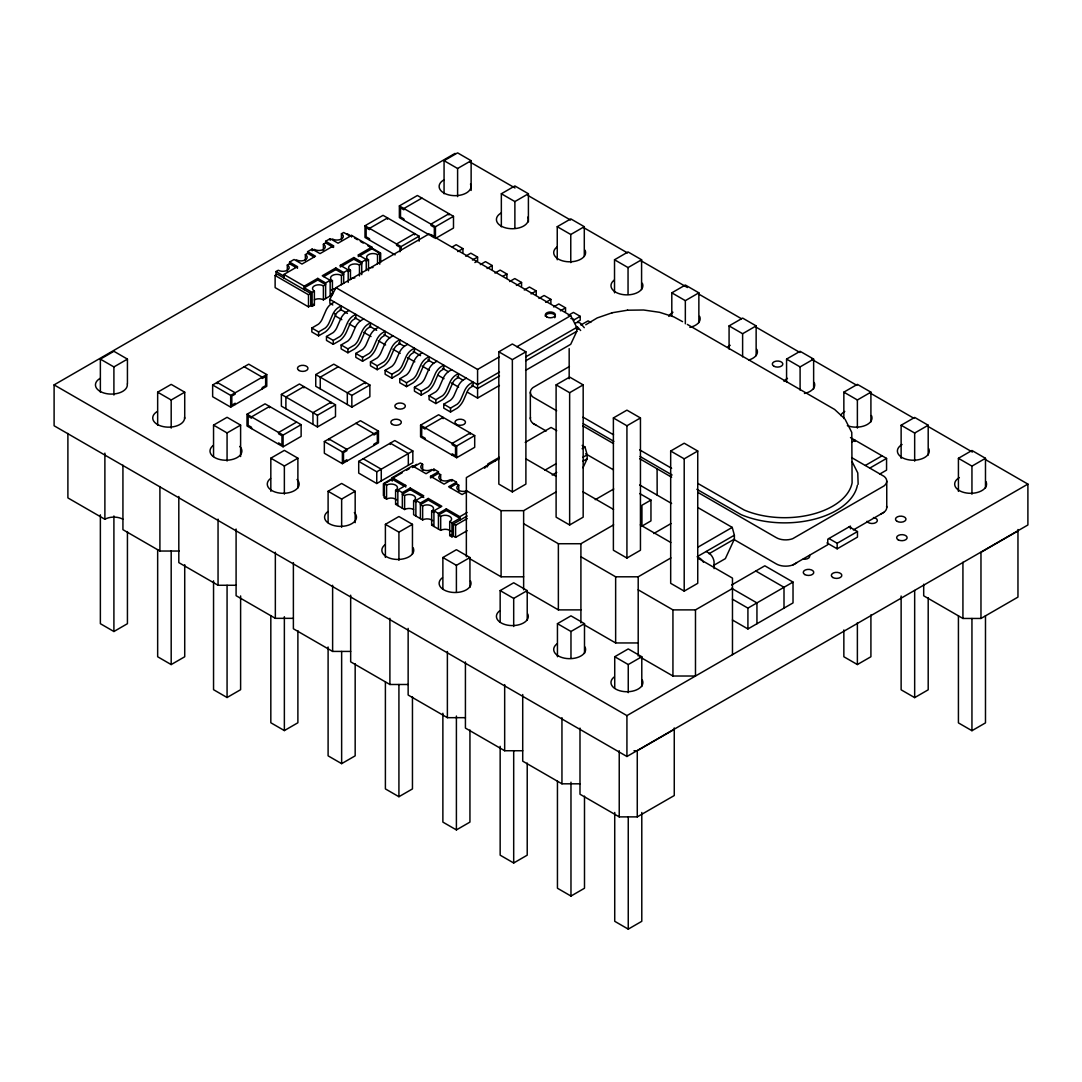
<?xml version="1.0" encoding="UTF-8"?>
<svg xmlns="http://www.w3.org/2000/svg" width="1082" height="1082" viewBox="0 0 1082 1082"><rect width="100%" height="100%" fill="white"/><g stroke="black" fill="none" stroke-linecap="round" stroke-linejoin="round"><path stroke-width="1.5" d="M486.981 467.086L487.833 463.962L499.343 457.321M582.995 467.762L587.161 458.754L587.161 454.846L585.01 447.028L582.184 445.405M698.296 507.81L732.23 527.394L734.38 535.211L734.38 539.107L725.359 558.637L713.795 565.318M332.796 304.989L329.861 303.298L329.861 299.389L335.975 287.677L429.094 233.915L570.701 315.673L576.814 327.386L576.814 331.295L570.701 344.319L525.595 370.355M585.741 324.789L597.223 317.919L612.236 312.739M985.526 459.634L1027.9 484.1L1027.9 524.986L626.924 756.494L54.1 425.767L54.1 384.881L455.076 153.387M100.369 392.184L100.369 359.116L113.908 351.298L127.433 359.116L127.433 383.921M444.066 193.759L444.066 160.691L457.605 152.873L471.13 160.691L471.13 190.446M296.143 267.525L289.57 263.738L289.57 262.087L294.074 259.491L301.973 264.049L315.498 256.231L307.613 251.673L307.613 253.323L314.186 257.11M307.613 251.673L312.116 249.063L320.015 253.621L333.54 245.817L333.54 247.453L325.655 242.895L323.396 244.207L323.396 250.415M325.655 242.895L325.655 241.259L330.159 238.662L338.057 243.207L351.582 235.403L371.883 247.115L371.883 248.765L359.697 255.785M276.032 274.652L276.032 271.541L278.29 270.243A6.384 3.679 0 0 0 287.312 270.243A6.384 3.679 0 0 0 287.312 265.036L289.57 263.738M305.354 260.83L305.354 254.622L307.613 253.323M341.439 240.001L341.439 233.78L343.684 232.481L350.27 236.282M100.369 359.116L113.908 366.933L127.433 359.116M444.066 160.691L457.605 168.494L471.13 160.691M275.126 275.504L277.384 274.206L310.764 293.465L310.764 305.584L308.505 306.882L275.126 287.609L275.126 275.504L308.505 294.777L310.764 293.465M395.146 254.879L364.999 237.472L364.999 225.746L383.042 215.332L419.126 236.174L419.126 241.191M399.366 205.905L417.409 195.49L453.493 216.319L453.493 228.045L435.451 238.459L435.451 226.747L399.366 205.905L399.366 217.631L429.527 235.037M283.93 277.979L283.93 274.463L297.455 266.645L297.455 268.295M421.926 198.101L403.884 208.515L403.884 209.813L400.502 207.866L400.502 216.982L403.884 218.929L403.884 220.228M283.93 274.463L304.218 286.175L317.756 278.372L325.641 282.929L330.159 280.319L330.159 295.941M348.201 282.416L348.201 269.905L343.684 272.515L335.799 267.957L322.26 275.761L330.159 280.319M359.467 275.924L359.467 265.036L361.74 263.724L353.841 259.18L340.316 266.983L340.316 265.347L353.841 257.53L361.74 262.087L366.243 259.491L366.243 270.446M358.345 256.569L358.345 254.933L371.883 247.115M317.756 280.008L304.218 287.826L312.116 292.383L314.375 291.072A6.384 3.679 0 0 1 314.375 285.864A6.384 3.679 0 0 1 323.396 285.864L325.641 284.566L317.756 280.008L317.756 278.372M323.613 276.627L335.799 269.594L343.684 274.152L341.439 275.45A6.384 3.679 0 0 0 332.417 275.45A6.384 3.679 0 0 0 332.417 280.657L332.417 294.642L323.396 299.849A6.384 3.679 0 0 0 314.375 299.849M330.159 281.956L332.417 280.657M348.201 271.541L350.46 270.243L349.5 269.54A6.384 3.679 0 0 1 351.001 264.752A6.384 3.679 0 0 1 359.4 264.995L359.467 265.036M366.243 261.127L368.502 259.829A6.384 3.679 0 0 1 368.502 254.622A6.384 3.679 0 0 1 377.523 254.622L379.768 253.323L379.768 264.197M364.999 225.746L401.084 246.588L419.126 236.174M435.451 226.747L453.493 216.319M157.661 425.253L157.661 392.184L171.186 384.38L184.724 392.184L184.724 418.639M501.345 226.828L501.345 193.759L514.883 185.942L528.408 193.759L528.408 221.864M310.764 305.584L312.116 306.368L314.375 305.056L314.375 291.072M334.379 302L331.498 303.69A10.739 6.208 -60 0 0 326.169 310.061L322.111 319.366A9.035 5.221 -60 0 1 318.487 324.14L311.819 328.035L311.819 331.944L318.595 335.853L325.357 331.944A13.823 7.98 -60 0 0 331.944 323.248L335.379 315.308A5.951 3.435 -60 0 1 338.882 311.116L341.141 309.817L341.141 305.908L338.26 307.586A10.739 6.208 -60 0 0 332.931 313.969L328.874 323.275A9.035 5.221 -60 0 1 325.249 328.049L318.595 331.944L311.819 328.035M157.661 392.184L171.186 400.002L184.724 392.184M501.345 193.759L514.883 201.563L528.408 193.759M212.64 384.989L248.725 364.161L266.767 374.575L266.767 386.288L230.682 407.13L212.64 396.715L212.64 384.989L230.682 395.403L266.767 374.575M452.303 246.939L456.158 244.708L462.92 248.617L462.92 252.525M349.04 310.466L346.159 312.143A10.739 6.208 -60 0 0 340.83 318.527L336.773 327.832A9.035 5.221 -60 0 1 333.148 332.607L326.48 336.502L326.48 340.411L333.256 344.319L340.019 340.411A13.823 7.98 -60 0 0 346.605 331.714L350.041 323.761A5.951 3.435 -60 0 1 353.543 319.582L355.802 318.27L355.802 314.362L352.921 316.052A10.739 6.208 -60 0 0 347.593 322.436L343.535 331.728A9.035 5.221 -60 0 1 339.91 336.516L333.256 340.411L326.48 336.502M457.781 251.592L462.92 248.617M465.666 256.15L470.819 253.174L477.581 257.083L477.581 260.978L474.876 262.547M363.701 318.92L360.82 320.61A10.739 6.208 -60 0 0 355.478 326.994L351.42 336.286A9.035 5.221 -60 0 1 347.809 341.073L341.141 344.969L341.141 348.877L347.904 352.773L354.68 348.877A13.823 7.98 -60 0 0 361.266 340.181L364.702 332.228A5.951 3.435 -60 0 1 368.205 328.035L370.463 326.737L370.463 322.828L367.582 324.519A10.739 6.208 -60 0 0 362.254 330.903L358.196 340.194A9.035 5.221 -60 0 1 354.571 344.982L347.904 348.877L341.141 344.969M472.428 260.045L477.581 257.083M480.327 264.603L485.48 261.641L492.242 265.536L492.242 269.445M378.348 327.386L375.481 329.077A10.739 6.208 -60 0 0 370.139 335.461L366.081 344.752A9.035 5.221 -60 0 1 362.456 349.527L355.802 353.435L355.802 357.33L362.565 361.239L369.327 357.33A13.823 7.98 -60 0 0 375.927 348.634L379.363 340.695A5.951 3.435 -60 0 1 382.866 336.502L385.124 335.204L385.124 331.295L382.244 332.986A10.739 6.208 -60 0 0 376.901 339.356L372.844 348.661A9.035 5.221 -60 0 1 369.233 353.435L362.565 357.33L355.802 353.435M213.546 456.536L213.546 425.118L227.071 417.3L240.61 425.118L240.61 456.536M557.244 259.761L557.244 226.693L570.769 218.875L584.294 226.693L584.294 256.448M487.089 268.512L492.242 265.536M247.007 414.257L265.049 403.843L301.134 424.671L301.134 436.398L283.092 446.812L247.007 425.983L247.007 414.257L283.092 435.086L301.134 424.671M281.374 394.416L299.416 384.002L335.501 404.83L335.501 416.556L317.459 426.971L281.374 406.129L281.374 394.416L317.459 415.245L335.501 404.83M315.755 374.575L333.797 364.161L369.868 384.989L369.868 396.715L351.839 407.13L315.755 386.288L315.755 374.575L351.839 395.403L369.868 384.989M494.988 273.07L500.141 270.094L506.903 274.003L506.903 277.912M338.301 366.757L320.258 377.172L320.258 388.898M393.009 335.853L390.142 337.543A10.739 6.208 -60 0 0 384.8 343.914L380.742 353.219A9.035 5.221 -60 0 1 377.118 357.993L370.463 361.888L370.463 365.797L377.226 369.706L383.988 365.797A13.823 7.98 -60 0 0 390.575 357.101L394.024 349.161A5.951 3.435 -60 0 1 397.527 344.969L399.772 343.67L399.772 339.762L396.905 341.439A10.739 6.208 -60 0 0 391.562 347.822L387.505 357.128A9.035 5.221 -60 0 1 383.88 361.902L377.226 365.797L370.463 361.888M213.546 425.118L227.071 432.935L240.61 425.118M557.244 226.693L570.769 234.496L584.294 226.693M503.035 276.235L506.903 274.003M509.649 281.536L514.789 278.561L521.565 282.47L521.565 286.378M407.671 344.319L404.79 345.997A10.739 6.208 -60 0 0 399.461 352.38L395.403 361.686A9.035 5.221 -60 0 1 391.779 366.46L385.124 370.355L385.124 374.264L391.887 378.173L398.649 374.264A13.823 7.98 -60 0 0 405.236 365.567L408.671 357.615A5.951 3.435 -60 0 1 412.188 353.435L414.433 352.123L414.433 348.215L411.566 349.905A10.739 6.208 -60 0 0 406.223 356.289L402.166 365.581A9.035 5.221 -60 0 1 398.541 370.369L391.887 374.264L385.124 370.355M516.412 285.445L521.565 282.47M524.297 290.003L529.45 287.028L536.226 290.936L536.226 294.831M296.63 422.075L278.588 432.489L278.588 433.787L281.969 435.748L281.969 444.864L278.588 442.903L278.588 444.202M422.332 352.773L419.451 354.463A10.739 6.208 -60 0 0 414.122 360.847L410.064 370.139A9.035 5.221 -60 0 1 406.44 374.927L399.772 378.822L399.772 382.73L406.548 386.626L413.31 382.73A13.823 7.98 -60 0 0 419.897 374.034L423.333 366.081A5.951 3.435 -60 0 1 426.835 361.888L429.094 360.59L429.094 356.681L426.213 358.372A10.739 6.208 -60 0 0 420.884 364.756L416.827 374.047A9.035 5.221 -60 0 1 413.202 378.835L406.548 382.73L399.772 378.822M531.073 293.898L536.226 290.936M538.958 298.456L544.111 295.494L550.873 299.389L550.873 303.298M436.993 361.239L434.112 362.93A10.739 6.208 -60 0 0 428.783 369.314L424.726 378.605A9.035 5.221 -60 0 1 421.101 383.38L414.433 387.288L414.433 391.184L421.209 395.092L427.972 391.184A13.823 7.98 -60 0 0 434.558 382.487L437.994 374.548A5.951 3.435 -60 0 1 441.497 370.355L443.755 369.057L443.755 365.148L440.874 366.839A10.739 6.208 -60 0 0 435.546 373.209L431.488 382.514A9.035 5.221 -60 0 1 427.863 387.288L421.209 391.184L414.433 387.288M270.825 491.269L270.825 458.186L284.363 450.382L297.888 458.186L297.888 487.955M614.522 292.83L614.522 259.761L628.047 251.944L641.585 259.761L641.585 289.53M545.734 302.365L550.873 299.389M553.619 306.923L558.772 303.947L565.534 307.856L565.534 311.765M324.343 441.537L360.428 420.709L378.47 431.123L378.47 442.836L342.385 463.678L324.343 453.25L324.343 441.537L342.385 451.951L378.47 431.123M270.825 458.186L284.363 466.004L297.888 458.186M614.522 259.761L628.047 267.579L641.585 259.761M451.654 369.706L448.773 371.397A10.739 6.208 -60 0 0 443.431 377.767L439.373 387.072A9.035 5.221 -60 0 1 435.762 391.846L429.094 395.742L429.094 399.65L435.857 403.559L442.633 399.65A13.823 7.98 -60 0 0 449.219 390.954L452.655 383.014A5.951 3.435 -60 0 1 456.158 378.822L458.416 377.51L458.416 373.615L455.536 375.292A10.739 6.208 -60 0 0 450.207 381.675L446.149 390.981A9.035 5.221 -60 0 1 442.524 395.755L435.857 399.65L429.094 395.742M560.381 310.832L565.534 307.856M498.829 351.812L512.354 343.995L525.893 351.812L525.893 484.1L512.354 491.918L498.829 484.1L498.829 351.812L512.354 359.63L525.893 351.812M568.28 315.389L573.433 312.414L580.195 316.323L580.195 320.231L577.49 321.787M335.975 287.677L477.581 369.435L499.411 356.83M516.871 346.754L570.701 315.673M466.301 378.173L463.434 379.85A10.739 6.208 -60 0 0 458.092 386.233L454.034 395.539A9.035 5.221 -60 0 1 450.41 400.313L443.755 404.208L443.755 408.117L450.518 412.026L457.28 408.117A13.823 7.98 -60 0 0 463.88 399.42L467.316 391.468A5.951 3.435 -60 0 1 470.819 387.288L473.077 385.976L473.077 382.068L470.197 383.758A10.739 6.208 -60 0 0 464.854 390.142L460.797 399.434A9.035 5.221 -60 0 1 457.186 404.222L450.518 408.117L443.755 404.208M573.758 320.042L580.195 316.323M499.478 372.046L477.581 384.678L329.861 299.389M525.744 356.871L576.814 327.386M499.478 375.941L477.581 388.587L471.738 385.206M525.744 360.779L576.814 331.295M420.573 425.172L438.616 414.758L474.7 435.586L474.7 447.312L456.658 457.727L420.573 436.885L420.573 425.172L456.658 446L474.7 435.586M358.71 461.378L394.795 440.55L412.837 450.964L412.837 462.677L376.752 483.519L358.71 473.105L358.71 461.378L376.752 471.793L412.837 450.964M467.37 392.171L477.581 398.081L499.411 385.476M328.103 522.687L328.103 491.269L341.642 483.451L355.167 491.269L355.167 522.687M671.8 315.985L671.8 292.83L685.339 285.026L698.864 292.83L698.864 322.598M569.403 366.5L532.966 387.586A14.134 8.156 0 0 0 532.953 397.04L556.675 410.781M328.103 491.269L341.642 499.072L355.167 491.269M671.8 292.83L685.339 300.647L698.864 292.83M100.369 514.843L100.369 623.692L113.908 631.509L127.433 623.692L127.433 531.587M392.198 481.138L392.198 477.622L412.499 465.896L426.038 473.713L433.923 469.155L438.426 471.752L438.426 473.402L430.541 477.96L430.541 476.31L438.426 471.752M402.274 472.712L383.407 483.613L383.407 495.718M406.629 470.197L409.523 468.533M412.431 466.856L416.786 464.34M396.594 499.87A6.384 3.679 0 0 0 386.572 499.1L384.313 497.801L384.313 483.816L392.198 479.258L404.384 486.291M413.811 466.775L420.398 462.988L422.643 464.286L422.643 470.494M556.107 384.881L569.646 377.077L583.171 384.881L583.171 517.169L569.646 524.986L556.107 517.169L556.107 384.881L569.646 392.698L583.171 384.881M384.313 497.801L385.665 497.017M397.838 505.619L397.838 489.984L405.736 485.426L405.736 487.076M397.838 489.984L402.342 492.594L410.24 488.036L423.765 495.84L415.88 500.398L415.88 516.019M423.765 497.49L410.24 489.673L402.342 494.231L404.614 495.529A6.384 3.679 0 0 1 413.622 495.529A6.384 3.679 0 0 1 413.622 500.736L413.622 514.721L422.643 519.928A6.384 3.679 0 0 1 432.678 520.699M449.896 487.617L456.482 483.816L456.482 482.18L451.965 479.569L444.066 484.127L430.541 476.31M525.203 442.389L551.076 427.444L556.73 430.704M415.88 500.398L420.398 503.008L428.283 498.45L441.821 506.268L433.923 510.826L433.923 526.447M456.482 482.18L448.584 486.738L462.109 494.542L467.383 491.512M385.395 557.406L385.395 524.337L398.92 516.52L412.458 524.337L412.458 554.092M499.072 458.7L466.356 477.595L466.356 556.757M729.079 349.053L729.079 325.898L742.617 318.094L756.142 325.898L756.142 355.667M440.469 507.12L428.283 500.087L420.398 504.645L422.643 505.957A6.384 3.679 0 0 1 431.664 505.957A6.384 3.679 0 0 1 431.664 511.164L431.664 525.149L440.685 530.356A6.384 3.679 0 0 1 450.721 531.113M385.395 524.337L398.92 532.141L412.458 524.337M729.079 325.898L742.617 333.716L756.142 325.898M157.661 549.588L157.661 656.76L171.186 664.578L184.724 656.76L184.724 564.669M433.923 510.826L438.44 513.423L446.325 508.865L459.864 516.682L467.113 512.489M449.706 521.578L451.965 522.877L459.864 518.319L446.325 510.501L438.44 515.059L440.685 516.371A6.384 3.679 0 0 1 449.706 516.371A6.384 3.679 0 0 1 449.706 521.578L449.706 535.563L451.965 536.861L453.317 536.077L455.576 537.375L467.181 530.68M613.386 417.95L626.924 410.146L640.449 417.95L640.449 550.238L626.924 558.055L613.386 550.238L613.386 417.95L626.924 425.767L640.449 417.95M544.76 470.264L556.256 463.623M582.13 448.692L585.01 447.028M453.317 536.077L453.317 523.972L467.113 516.006M453.317 523.972L455.576 525.27L467.181 518.576M552.212 475.025L556.716 472.415M582.941 457.28L587.161 454.846M582.941 461.189L587.161 458.754M466.356 490.606L501.088 510.663L523.634 510.663L556.351 491.769M442.876 588.946L442.876 557.528L456.401 549.71L469.94 557.528L469.94 587.283M786.573 382.244L786.573 359.089L800.098 351.285L813.637 359.089L813.637 388.857M213.546 580.845L213.546 689.694L227.071 697.511L240.61 689.694L240.61 595.925M442.876 557.528L456.401 565.331L469.94 557.528M786.573 359.089L800.098 366.906L813.637 359.089M670.678 451.032L684.203 443.214L697.741 451.032L697.741 583.32L684.203 591.124L670.678 583.32L670.678 451.032L684.203 458.836L697.741 451.032M595.235 499.681L613.751 488.996M657.099 468.844L657.166 495.083M650.958 500.06L641.937 505.267L641.937 526.109L650.958 520.902L650.958 500.06L639.692 493.554M523.634 523.688L558.366 543.732L580.912 543.732L613.629 524.838M500.155 622.015L500.155 590.596L513.693 582.779L527.218 590.596L527.218 620.365M843.852 418.626L843.852 392.157L857.377 384.353L870.915 392.157L870.915 421.926M270.825 615.59L270.825 722.762L284.363 730.58L297.888 722.762L297.888 630.671M500.155 590.596L513.693 598.4L527.218 590.596M843.852 392.157L857.377 399.975L870.915 392.157M653.744 533.534L670.989 523.58M852.224 441.781L854.996 440.185L854.996 441.483M580.912 556.757L615.644 576.801L638.204 576.801L670.921 557.92M557.446 656.733L557.446 623.665L570.971 615.847L584.496 623.665L584.496 653.433M901.13 458.308L901.13 425.24L914.669 417.422L928.194 425.24L928.194 454.995M697.728 547.303L732.23 527.394M734.38 535.211L697.173 556.689L700.162 558.461A7.98 4.612 60 0 1 703.422 562.194M328.103 646.995L328.103 755.845L341.642 763.649L355.167 755.845L355.167 663.739M557.446 623.665L570.971 631.482L584.496 623.665M901.13 425.24L914.669 433.043L928.194 425.24M709.008 553.754L734.38 539.107M865.397 465.422L882.06 455.806M869.914 468.033L886.564 458.416L886.564 470.129L879.625 474.132M731.594 584.997L764.825 565.805L793.025 582.075L793.025 602.917L747.919 628.953L732.406 620M638.204 589.825L672.936 609.883L695.483 609.883L732.473 588.527M614.725 688.152L614.725 656.733L628.25 648.93L641.788 656.733L641.788 686.502M958.422 491.377L958.422 458.308L971.947 450.491L985.486 458.308L985.486 488.077M792.646 565.007L827.757 544.733L827.757 539.188L850.438 526.095L850.438 528.868M853.36 529.95L883.764 512.395M828.92 538.511L837.17 543.272L857.471 531.56L857.471 537.105L837.17 548.831L826.959 542.921M385.395 681.741L385.395 788.913L398.92 796.717L412.458 788.913L412.458 696.808M614.725 656.733L628.25 664.551L641.788 656.733M958.422 458.308L971.947 466.126L985.486 458.308M732.406 599.171L747.919 608.125L793.025 582.075M54.1 384.881L626.924 715.608L1027.9 484.1M442.876 713.254L442.876 822.104L456.401 829.908L469.94 822.104L469.94 729.998M633.998 750.746L637.271 750.746L674.262 729.39M1017.959 530.964L980.968 552.32L980.968 618.458L962.926 618.458L923.69 595.803L923.69 584.226M500.155 746.323L500.155 855.172L513.693 862.99L527.218 855.172L527.218 763.067M843.852 629.954L843.852 656.747L857.377 664.551L870.915 656.747L870.915 614.874M579.993 728.091L579.993 794.229L619.229 816.883L637.271 816.883L674.262 795.541L674.262 727.943M980.968 618.458L1017.959 597.102L1017.959 529.517M557.446 781.069L557.446 888.241L570.971 896.058L584.496 888.241L584.496 796.149M901.13 596.033L901.13 689.816L914.669 697.619L928.194 689.816L928.194 597.71M614.725 812.474L614.725 921.309L628.25 929.127L641.788 921.309L641.788 812.474M958.422 615.712L958.422 722.884L971.947 730.702L985.486 722.884L985.486 615.712M574.623 323.437L575.178 323.153A10.739 6.208 -60 0 1 580.52 323.369L584.28 327.684M881.086 513.936L884.129 512.138A14.134 8.156 0 0 0 886.591 506.16M440.699 480.922L440.617 474.741A6.384 3.679 0 0 0 440.212 479.597A6.384 3.679 0 0 0 448.489 480.462L449.706 479.908L451.965 481.206L451.965 479.569M627.452 310.209L643.601 310.007L659.533 312.306L673.775 316.85L682.566 321.652M611.803 312.806L627.614 310.182M122.929 465.192L122.929 529.68L159.906 551.036L179.22 551.036M469.25 558.42L501.088 576.801L523.634 576.801M178.814 496.476L178.814 562.613L218.05 585.267L236.092 585.267M526.528 591.502L558.366 609.883L580.912 609.883M236.092 529.044L236.092 595.682L275.342 618.336L293.384 618.336M583.807 624.571L615.644 642.951L638.204 642.951M293.384 562.613L293.384 628.764L332.62 651.418L350.663 651.418M639.651 656.801L672.936 676.02L695.483 676.02L695.483 609.883M350.663 595.195L350.663 661.832L389.899 684.487L407.941 684.487M408.144 628.385L408.144 695.023L447.38 717.677L465.422 717.677M465.422 661.941L465.422 728.091L504.672 750.746L522.714 750.746M522.714 694.522L522.714 761.16L561.95 783.814L579.993 783.814M535.996 425.118L532.953 423.319A14.134 8.156 0 0 1 530.518 417.327M469.683 161.827L514.991 187.97M528.138 195.571L570.512 220.038M583.671 227.626L627.506 252.931M640.666 260.532L687.422 287.528M699.107 294.277L741.495 318.744M756.102 327.183L799.936 352.489M811.635 359.238L856.93 385.395M870.077 392.982L913.925 418.301M928.532 426.727L972.366 452.046M687.341 324.411L834.614 409.442L844.285 418.355M850.479 437.574L886.564 458.416M851.642 457.591L884.143 476.405A14.134 8.156 0 0 1 884.129 485.872L792.646 538.728A13.241 7.655 0 0 1 776.064 537.524L697.809 492.337M590.799 322.436L588.094 320.881L581.426 324.668A9.035 5.221 -60 0 1 580.588 324.857M434.328 237.81L430.947 235.849L430.947 234.551L434.328 236.512L434.328 227.396L430.947 225.435L430.947 224.136L448.989 213.722L448.989 215.02M347.295 233.834L351.65 236.349M354.558 238.026L357.452 239.704M360.36 241.381L363.254 243.058M367.61 245.573L380.675 253.107L380.675 262.196M371.883 248.765L379.768 253.323M849.221 526.799L857.471 531.56M358.345 254.933L366.243 259.491M325.655 241.259L333.54 245.817M340.316 265.347L348.201 269.905M583.049 417.165L613.535 434.775M639.678 449.869L671.624 468.303M697.755 483.397L744.159 510.014A67.977 39.25 0 0 0 852.102 482.843L851.777 432.421L844.988 419.072M583.239 423.684L613.832 441.348M640.057 456.482L672.098 474.998M696.862 489.294L741.008 514.586A73.292 42.32 0 0 0 857.377 485.304M582.887 425.916L613.48 443.579M639.692 458.714L671.638 477.23M289.57 262.087L297.455 266.645M276.032 271.541L283.93 276.099M340.1 309.209L347.417 313.428M354.734 317.662L360.577 321.029M369.354 326.101L376.671 330.321M383.975 334.541L389.831 337.922M398.609 342.98L404.452 346.362M413.229 351.434L420.546 355.653M427.863 359.873L433.706 363.254M442.484 368.313L448.327 371.694M457.104 376.766L462.961 380.134M533.372 423.603L546.207 431.015M585.633 453.777L613.372 469.791M639.651 484.966L671.611 503.495M733.988 539.512L776.064 563.79A13.241 7.655 0 0 0 796.879 562.559M341.817 319.69L335.975 316.323L334.622 313.428M349.121 323.91L354.95 327.278M363.714 332.336L371.018 336.543M378.308 340.762L385.611 344.982M392.915 349.188L400.205 353.408M407.508 357.615L414.812 361.834M422.115 366.054L429.405 370.26M438.169 375.319L444.012 378.686M451.302 382.906L458.606 387.126M755.804 571.012L784.004 587.283L784.004 608.125M706.194 551.482L709.183 553.254A7.98 4.612 60 0 1 714.052 561.68L714.093 568.605M525.744 458.754L556.256 476.378M583.022 491.823L613.548 509.446M640.301 524.892L670.826 542.515M697.592 557.974L732.473 578.113L732.473 654.664M731.567 588.27L756.94 602.917L756.94 623.746M355.91 423.305L373.953 433.72L373.953 435.032L377.334 433.07L377.334 442.186L373.953 444.147L373.953 445.446M438.426 473.402L440.699 474.7M456.482 483.816L458.727 485.115L458.727 491.336M244.221 366.757L262.25 377.172L262.25 378.484L265.645 376.522L265.645 385.638L262.25 387.599L262.25 388.898M363.227 458.782L381.27 469.196L381.27 480.908M392.198 477.622L405.736 485.426M384.313 483.816L386.572 485.115A6.384 3.679 0 0 1 395.593 485.115A6.384 3.679 0 0 1 395.593 490.322L395.593 504.307L404.614 509.514A6.384 3.679 0 0 1 413.622 509.514M395.593 490.322L397.838 491.634M413.622 500.736L415.88 502.048M431.664 511.164L433.923 512.462M122.929 519.265A12.754 7.371 0 0 0 104.886 519.265L67.896 497.909L67.896 433.422M852.116 461.703L857.769 472.929L858.148 484.303M574.069 319.785L573.744 319.46A10.739 6.208 -60 0 0 570.823 318.554M580.642 330.51L578.058 327.535A5.951 3.435 -60 0 0 576.233 326.818M971.947 466.126L971.947 494.231M971.947 618.498L971.947 730.702M962.926 562.234L962.926 618.458M914.669 433.043L914.669 461.162M914.669 590.461L914.669 697.619M886.753 481.138L886.753 507.417M857.377 399.975L857.377 428.093M857.377 622.691L857.377 664.551M837.17 543.272L837.17 548.831M800.098 366.906L800.098 390.061M747.919 608.125L747.919 628.953M742.617 333.716L742.617 356.871M685.339 300.647L685.339 323.788M684.203 458.836L684.203 591.124M672.936 609.883L672.936 676.02M638.204 576.801L638.204 655.976M637.271 750.746L637.271 816.883M628.25 664.551L628.25 692.656M628.25 816.937L628.25 929.127M628.047 267.579L628.047 294.034M626.924 425.767L626.924 558.055M626.924 715.608L626.924 756.494M619.229 750.746L619.229 816.883M615.644 576.801L615.644 642.951M580.912 543.732L580.912 622.894M570.971 631.482L570.971 657.937M570.971 782.191L570.971 896.058M570.769 234.496L570.769 262.615M569.646 392.698L569.646 524.986M569.173 348.607L569.173 378.754M561.95 717.677L561.95 783.814M558.366 543.732L558.366 609.883M530.342 392.306L530.342 418.585M523.634 510.663L523.634 589.825M514.883 201.563L514.883 228.031M513.693 598.4L513.693 626.519M513.693 750.786L513.693 862.99M512.354 359.63L512.354 491.918M504.672 684.608L504.672 750.746M501.088 510.663L501.088 576.801M477.581 369.435L477.581 398.081M470.183 434.288L470.183 432.989L452.141 443.404L452.141 444.702L455.522 446.65L455.522 455.765L452.141 453.818L452.141 455.116M459.864 516.682L459.864 520.199M457.605 168.494L457.605 196.613M456.658 446L456.658 457.727M456.401 565.331L456.401 591.786M456.401 716.041L456.401 829.908M455.576 525.27L455.576 537.375M451.965 522.877L451.965 536.861M450.518 408.117L450.518 412.026M447.38 651.526L447.38 717.677M446.325 508.865L446.325 510.501M443.12 418.666L443.12 417.354L425.077 427.769L425.077 429.081L421.696 427.12L421.696 436.235L425.077 438.196L425.077 439.495M440.685 516.371L440.685 530.356M438.44 513.423L438.44 529.044M435.857 399.65L435.857 403.559M433.923 469.155L433.923 470.792M428.283 498.45L428.283 500.087M422.643 505.957L422.643 519.928M421.209 391.184L421.209 395.092M420.398 503.008L420.398 518.63M414.622 234.862L414.622 233.563L396.58 243.977L396.58 245.276L399.961 247.237L399.961 251.795M412.499 465.896L412.499 467.546M410.24 488.036L410.24 489.673M408.32 465.287L408.32 453.574L390.291 443.147L390.291 444.459M406.548 382.73L406.548 386.626M404.614 495.529L404.614 509.514M402.342 492.594L402.342 508.215M401.084 246.588L401.084 249.928M398.92 532.141L398.92 560.26M398.92 684.527L398.92 796.717M391.887 374.264L391.887 378.173M389.899 618.336L389.899 684.487M387.559 219.24L387.559 217.942L369.517 228.356L369.517 229.655L366.135 227.707L366.135 236.823L369.517 238.77L369.517 240.069M386.572 485.115L386.572 499.1M377.523 254.622L377.523 263.94M377.226 365.797L377.226 369.706M376.752 471.793L376.752 483.519M368.502 259.829L368.502 270.703M365.364 383.691L365.364 382.392L347.322 392.807L347.322 404.519M362.565 357.33L362.565 361.239M361.74 262.087L361.74 274.612M353.841 257.53L353.841 259.18M351.839 395.403L351.839 407.13M351.582 235.403L351.582 237.039M350.46 270.243L350.46 279.562M347.904 348.877L347.904 352.773M346.889 461.067L346.889 459.769L343.508 461.716L343.508 452.601L346.889 450.653L346.889 449.355L328.847 438.927L328.847 440.239M343.684 272.515L343.684 283.47M342.385 451.951L342.385 463.678M341.439 275.45L341.439 284.769M341.642 499.072L341.642 527.191M341.642 651.459L341.642 763.649M335.799 267.957L335.799 269.594M333.256 340.411L333.256 344.319M332.62 585.267L332.62 651.418M330.997 403.532L330.997 402.233L312.955 412.648L312.955 424.36M330.159 238.662L330.159 240.299M325.641 282.929L325.641 298.551M323.396 285.864L323.396 299.849M318.595 331.944L318.595 335.853M317.459 415.245L317.459 426.971M312.116 249.063L312.116 250.713L314.375 249.415A6.384 3.679 0 0 0 323.396 249.415A6.384 3.679 0 0 0 323.396 244.207M312.116 292.383L312.116 306.368M308.505 294.777L308.505 306.882M304.218 286.175L304.218 289.692M303.934 387.911L303.934 386.599L285.891 397.026L285.891 408.739M287.312 265.036L287.312 271.244M284.363 466.004L284.363 494.109M284.363 616.713L284.363 730.58M283.092 435.086L283.092 446.812M275.342 552.199L275.342 618.336M269.567 407.752L269.567 406.453L251.524 416.868L251.524 418.166L248.143 416.218L248.143 425.321L251.524 427.282L251.524 428.58M235.2 404.519L235.2 403.221L231.805 405.168L231.805 396.053L235.2 394.105L235.2 392.807L217.157 382.392L217.157 383.691M230.682 395.403L230.682 407.13M227.071 432.935L227.071 461.04M227.071 585.308L227.071 697.511M218.05 519.13L218.05 585.267M171.186 400.002L171.186 428.107M171.186 550.711L171.186 664.578M159.906 486.548L159.906 551.036M113.908 366.933L113.908 395.038M113.908 515.965L113.908 631.509M104.886 453.128L104.886 519.265M809.579 555.418A5.261 3.043 0 0 1 803.142 559.137M873.472 517.548A5.261 3.043 0 0 1 875.825 522.633A5.261 3.043 0 0 1 867.034 521.267M986.027 481.72A15.946 9.211 0 0 1 966.497 493A15.946 9.211 0 0 1 959.342 477.595M928.735 448.651A15.946 9.211 0 0 1 909.205 459.918A15.946 9.211 0 0 1 902.063 444.513M642.329 680.145A15.946 9.211 0 0 1 623.8 691.56A15.946 9.211 0 0 1 614.292 676.913M585.051 647.077A15.946 9.211 0 0 1 566.508 658.492A15.946 9.211 0 0 1 557.014 643.844M527.759 614.008A15.946 9.211 0 0 1 509.23 625.41A15.946 9.211 0 0 1 499.735 610.762M470.481 580.939A15.946 9.211 0 0 1 451.951 592.341A15.946 9.211 0 0 1 442.443 577.693M413.202 547.857A15.946 9.211 0 0 1 394.66 559.272A15.946 9.211 0 0 1 385.165 544.625M354.328 512.57A15.946 9.211 0 0 1 350.216 524.486A15.946 9.211 0 0 1 329.212 523.674A15.946 9.211 0 0 1 327.887 511.556M871.456 415.569A15.946 9.211 0 0 1 865.424 425.415A15.946 9.211 0 0 1 847.355 425.672M840.646 415.569A15.946 9.211 0 0 1 844.772 411.444M814.178 382.501A15.946 9.211 0 0 1 804.453 393.483M784.017 381.378A15.946 9.211 0 0 1 787.493 378.375M756.886 349.432A15.946 9.211 0 0 1 748.717 360.022M727.672 347.214A15.946 9.211 0 0 1 730.215 345.307M699.608 316.363A15.946 9.211 0 0 1 689.883 327.346M668.798 316.363A15.946 9.211 0 0 1 672.936 312.238M642.329 283.295A15.946 9.211 0 0 1 623.8 294.696A15.946 9.211 0 0 1 614.292 280.049M585.051 250.213A15.946 9.211 0 0 1 566.508 261.628A15.946 9.211 0 0 1 557.014 246.98M527.759 217.144A15.946 9.211 0 0 1 508.229 228.424A15.946 9.211 0 0 1 501.088 213.019M297.036 479.502A15.946 9.211 0 0 1 292.924 491.404A15.946 9.211 0 0 1 271.934 490.606A15.946 9.211 0 0 1 270.595 478.474M470.481 184.075A15.946 9.211 0 0 1 450.951 195.355A15.946 9.211 0 0 1 443.796 179.95M239.758 446.42A15.946 9.211 0 0 1 235.646 458.335A15.946 9.211 0 0 1 214.655 457.524A15.946 9.211 0 0 1 213.316 445.405M184.549 417.138A15.946 9.211 0 0 1 163.22 426.606A15.946 9.211 0 0 1 157.39 411.444M127.27 384.069A15.946 9.211 0 0 1 105.941 393.537A15.946 9.211 0 0 1 100.112 378.375M545.314 316.269A5.045 2.908 0 0 1 551.658 313.469A5.045 2.908 0 0 1 554.714 317.729M578.167 329.266A13.823 7.98 -60 0 1 576.016 328.658M450.721 534.792A6.384 3.679 0 0 1 449.706 535.563M432.678 524.378A6.384 3.679 0 0 1 431.664 525.149M396.594 503.549A6.384 3.679 0 0 1 395.593 504.307M466.437 490.917A6.384 3.679 0 0 1 458.186 489.97A6.384 3.679 0 0 1 458.727 485.115M431.664 469.493A6.384 3.679 0 0 1 422.643 469.493A6.384 3.679 0 0 1 422.643 464.286M368.502 268.606A6.384 3.679 0 0 1 369.814 268.011M371.356 267.646A6.384 3.679 0 0 1 373.006 267.525M350.379 279.061A6.384 3.679 0 0 1 354.855 277.939M332.417 294.642A6.384 3.679 0 0 1 331.403 293.885M331.403 290.192A6.384 3.679 0 0 1 335.271 288.488M314.375 305.056A6.384 3.679 0 0 1 313.361 304.299M305.354 254.622A6.384 3.679 0 0 1 305.354 259.829A6.384 3.679 0 0 1 296.333 259.829M341.439 233.78A6.384 3.679 0 0 1 341.439 239A6.384 3.679 0 0 1 332.417 239M494.731 461.311A7.98 4.612 60 0 1 495.218 460.946M484.736 468.236A7.98 4.612 60 0 1 488.036 465.801M396.377 408.212A5.261 3.043 0 0 0 405.182 406.846A5.261 3.043 0 0 0 398.731 403.126A5.261 3.043 0 0 0 396.377 408.212M392.36 424.401A5.261 3.043 0 0 0 401.165 423.035A5.261 3.043 0 0 0 394.714 419.316A5.261 3.043 0 0 0 392.36 424.401M298.997 370.504A5.261 3.043 0 0 0 307.802 369.138A5.261 3.043 0 0 0 301.351 365.418A5.261 3.043 0 0 0 298.997 370.504M804.792 574.556A5.261 3.043 0 0 0 813.596 573.19A5.261 3.043 0 0 0 807.145 569.47A5.261 3.043 0 0 0 804.792 574.556M897.005 521.308A5.261 3.043 0 0 0 905.81 519.955A5.261 3.043 0 0 0 899.372 516.236A5.261 3.043 0 0 0 897.005 521.308M456.496 424.401A5.261 3.043 0 0 0 465.301 423.035A5.261 3.043 0 0 0 458.863 419.316A5.261 3.043 0 0 0 456.496 424.401M832.842 577.518A5.261 3.043 0 0 0 841.647 576.165A5.261 3.043 0 0 0 835.209 572.446A5.261 3.043 0 0 0 832.842 577.518M773.846 366.203A5.261 3.043 0 0 0 782.651 364.837A5.261 3.043 0 0 0 776.213 361.118A5.261 3.043 0 0 0 773.846 366.203M898.155 539.81A5.261 3.043 0 0 0 906.959 538.457A5.261 3.043 0 0 0 900.522 534.738A5.261 3.043 0 0 0 898.155 539.81M546.789 316.945A5.045 2.908 0 0 0 555.215 315.646A5.045 2.908 0 0 0 549.047 312.076A5.045 2.908 0 0 0 546.789 316.945"/></g></svg>
